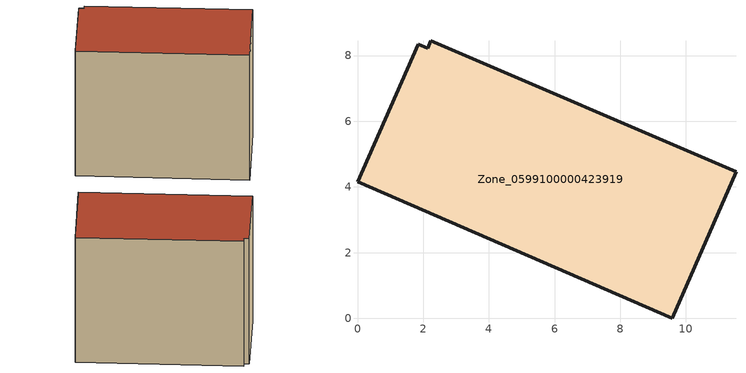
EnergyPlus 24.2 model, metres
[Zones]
Zone_0599100000423919
 floor ground (C_G): 2.23,8.45 11.53,4.46 9.59,0 0,4.16 1.84,8.35 2.15,8.22 z0
 wall outside (C_F): 9.59,0 11.53,4.46 2.23,8.45 2.15,8.22 1.84,8.35 0,4.16 9.59,0 z0:9.02
 roof outside (C_R): 11.53,4.46 2.23,8.45 2.15,8.22 1.84,8.35 0,4.16 9.59,0 z9.02
[BUILDING]
Pand.0599100000423919: North Axis=0; Terrain=City; Loads Convergence Tolerance Value=0.04; Temperature Convergence Tolerance Value=0.4; Solar Distribution=FullExterior; Maximum Number of Warmup Days=25; Minimum Number of Warmup Days=1
[Site:Location]
Rotterdam.The.Hague.AP_ZH_NLD Design_Conditions: Latitude=51.96; Longitude=4.45; Time Zone=1; Elevation=-4.5
[SITE:GROUNDTEMPERATURE:BUILDINGSURFACE]
18, 18, 18, 18, 18, 18, 18, 18, 18, 18, 18, 18
[MATERIAL] Thermal Absorptance=0.9; Solar Absorptance=0.7; Visible Absorptance=0.7
Name | Roughness | Thickness | Conductivity | Density | Specific Heat
G.TI.1992-2005 | MediumSmooth | 0.15 | 0.06 | 540 | 1210
F.TI.1992-2005 | Rough | 0.3 | 0.12 | 1920 | 840
R.TI.1992-2005 | MediumRough | 0.2 | 0.08 | 1500 | 1000
[CONSTRUCTION]
C_G: G.TI.1992-2005
C_F: F.TI.1992-2005
C_R: R.TI.1992-2005
[ZONE]
Zone_0599100000423919: Type=1; Multiplier=1; Ceiling Height=Autocalculate; Volume=Autocalculate; Floor Area=autocalculate; Part of Total Floor Area=Yes
[ZONEINFILTRATION:DESIGNFLOWRATE]
Infil_Zone_0599100000423919: Zone or ZoneList or Space or SpaceList=Zone_0599100000423919; Schedule=AlwaysOn; Design Flow Rate Calculation Method=Flow/Area; Flow Rate per Floor Area=0.0015; Constant Term Coefficient=1; Temperature Term Coefficient=0; Velocity Term Coefficient=0; Velocity Squared Term Coefficient=0
[HVACTEMPLATE:ZONE:IDEALLOADSAIRSYSTEM]
Zone_0599100000423919: Maximum Heating Supply Air Temperature=50; Minimum Cooling Supply Air Temperature=13; Maximum Heating Supply Air Humidity Ratio=0.0156; Minimum Cooling Supply Air Humidity Ratio=0.0077; Heating Limit=NoLimit; Cooling Limit=NoLimit; Dehumidification Control Type=ConstantSensibleHeatRatio; Cooling Sensible Heat Ratio=0.7; Dehumidification Setpoint=60; Humidification Control Type=None; Humidification Setpoint=30; Outdoor Air Method=None; Outdoor Air Flow Rate per Person=0.00944; Outdoor Air Flow Rate per Zone Floor Area=0; Outdoor Air Flow Rate per Zone=0; Demand Controlled Ventilation Type=None; Outdoor Air Economizer Type=NoEconomizer; Heat Recovery Type=None; Sensible Heat Recovery Effectiveness=0.7; Latent Heat Recovery Effectiveness=0.65
[ZONECONTROL:THERMOSTAT]
ThermostatControl_Zone_0599100000423919: Zone or ZoneList=Zone_0599100000423919; Control Type Schedule=DualSetpointControlType; Control 1=Thermostat_Zone_0599100000423919; Temperature Difference Between Cutout And Setpoint=0
[THERMOSTATSETPOINT:DUALSETPOINT]
Thermostat_Zone_0599100000423919: Heating Setpoint Temperature Schedule=HeatingSetpoint_Zone_0599100000423919; Cooling Setpoint Temperature Schedule=CoolingSetpoint_Zone_0599100000423919
[SCHEDULE:COMPACT]
HeatingSetpoint_Zone_0599100000423919: Through: 12/31, For: AllDays, Until: 24:00, 21
CoolingSetpoint_Zone_0599100000423919: Through: 12/31, For: AllDays, Until: 24:00, 24
DualSetpointControlType: Through: 12/31, For: AllDays, Until: 24:00, 4
AlwaysOn: Through: 12/31, For: AllDays, Until: 24:00, 1
